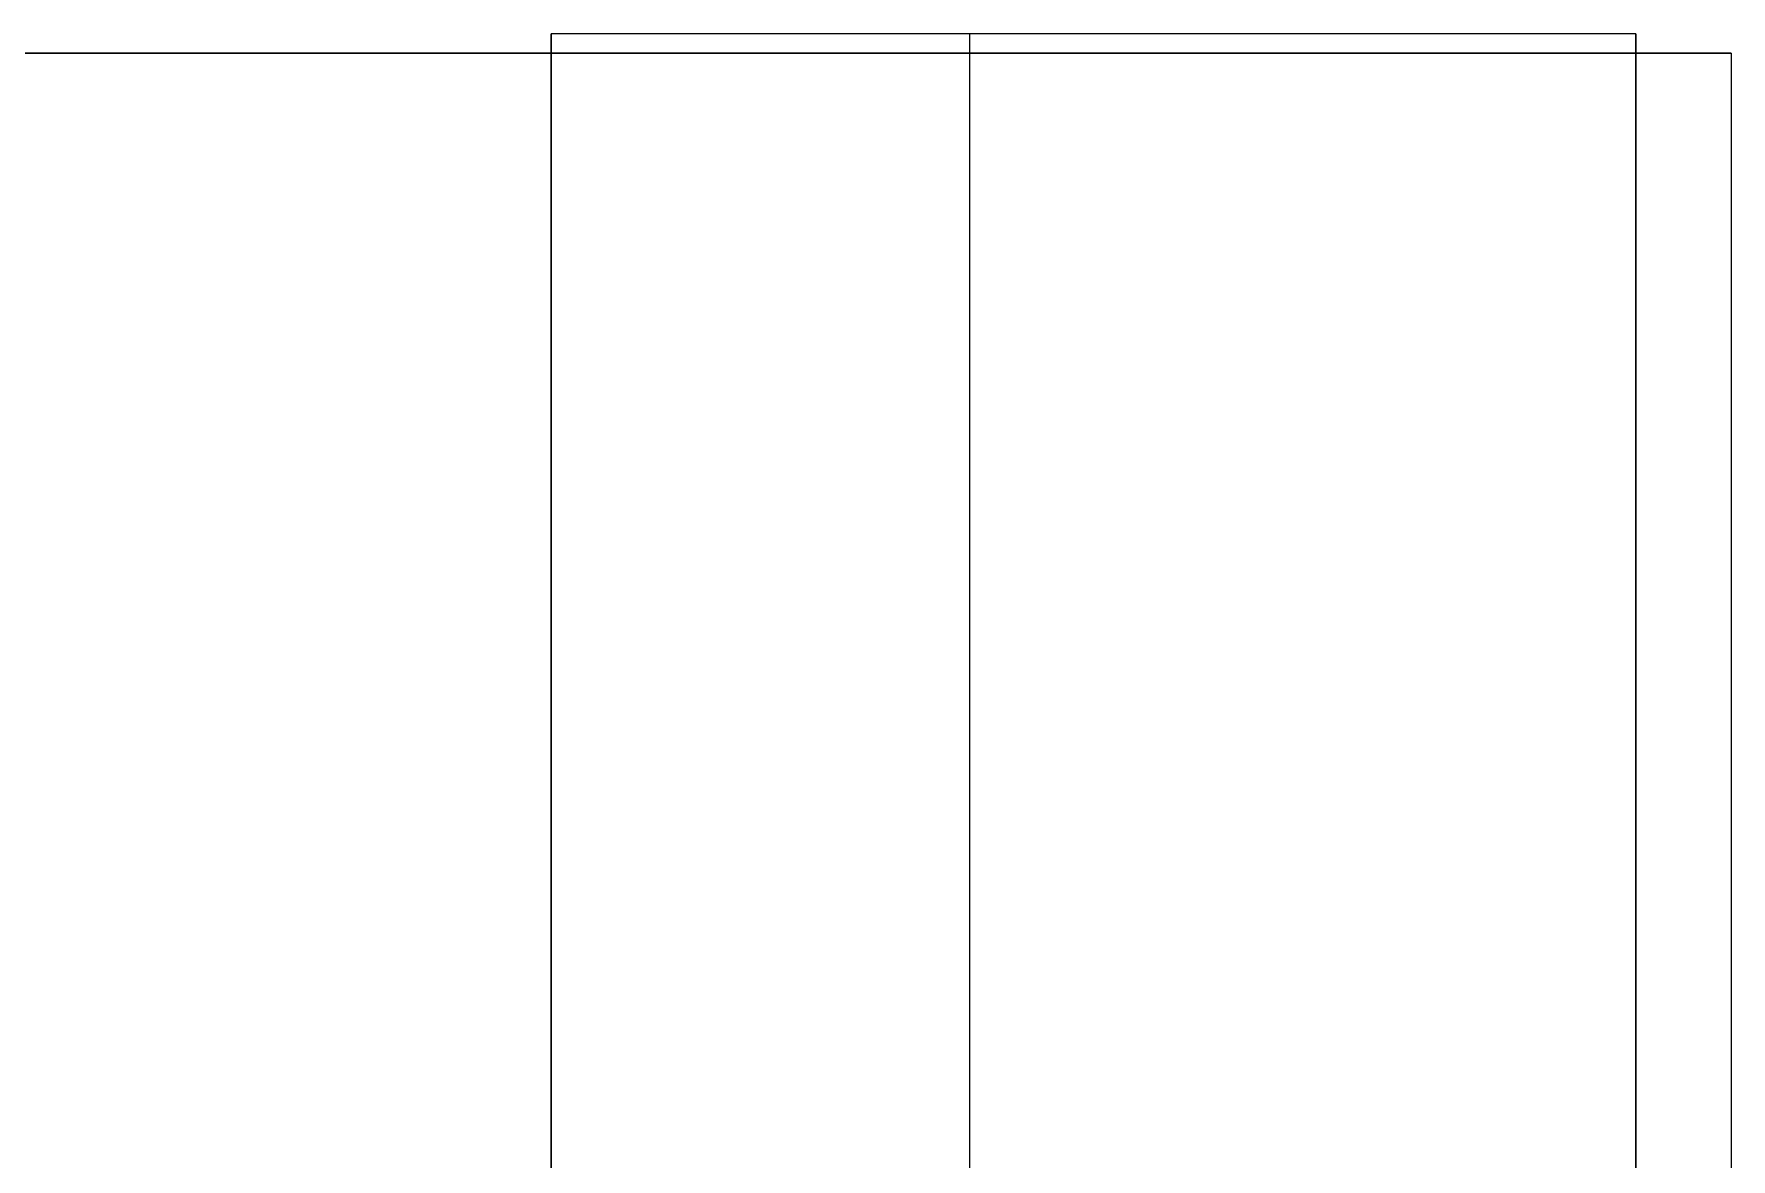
# Model space of a CAD drawing. Header units: centimetres. Extents: x -6.4 to 7.1, y 0 to 33.6.
# Drawn here: x 6.043 to 6.935, y 32.864 to 33.455 of the extents above; entities that cross this region are included whole.
import ezdxf

# ---------------------------------------------------------------- set-up
doc = ezdxf.new("R2010")
doc.units = ezdxf.units.CM
doc.header["$MEASUREMENT"] = 0
for name, color, linetype in [('3. Side rod v3_Sketch1', 7, 'Continuous'), ('3. Side rod v3_Sketch2', 7, 'Continuous'), ('3. Side rod v3_Sketch5', 7, 'Continuous'), ('3. Side rod v3_Sketch6', 7, 'Continuous'), ('3. Side rod v3_Sketch8', 7, 'Continuous'), ('3. Side rod v3_Sketch9', 7, 'Continuous'), ('4. Back Panel v6_Sketch21', 7, 'Continuous'), ('4. Back Panel v6_Sketch22', 7, 'Continuous'), ('4. Back Panel v6_Sketch29', 7, 'Continuous'), ('4. Back Panel v6_Sketch31', 7, 'Continuous'), ('4. Back Panel v6_Sketch32', 7, 'Continuous'), ('4. Back Panel v6_Sketch33', 7, 'Continuous'), ('4. Back Panel v6_Sketch34', 7, 'Continuous'), ('4. Back Panel v6_Sketch36', 7, 'Continuous'), ('4. Back Panel v6_Sketch37', 7, 'Continuous'), ('4. Back Panel v6_Sketch38', 7, 'Continuous'), ('4. Back Panel v6_Sketch39', 7, 'Continuous')]:
    doc.layers.add(name, color=color, linetype=linetype)

# ---------------------------------------------------------------- blocks, each defined once
blk = doc.blocks.new('4.BackPanelv6')
at = {"layer": '4. Back Panel v6_Sketch21'}
for p, q in [((6.55, 0.8, -10.8), (-6.55, 0.8, -10.8)), ((-6.55, 0.8, 10.8), (6.55, 0.8, 10.8)), ((4.46, 0.8, -7.56), (5.93, 0.8, -7.56)), ((5.93, 0.8, 4.72), (4.46, 0.8, 4.72)), ((6.13, 0.8, -7.36), (6.13, 0.8, 4.52)), ((6.55, 0.8, 10.8), (6.55, 0.8, -10.8))]:
    blk.add_line(p, q, dxfattribs=at)
at = {"layer": '4. Back Panel v6_Sketch21', "extrusion": (0, 1, 0)}
for centre in [(-5.8125, 7.6625, 0.8), (-5.8125, 7.0275, 0.8)]:
    blk.add_circle(centre, 0.225, dxfattribs=at)
for centre, radius, start, end in [((-5.93, -7.36, 0.8), 0.2, 180, 270), ((-5.93, 4.52, 0.8), 0.2, 90, 180), ((-6.036, 10.507, 0.8), 0.12645, 40.73783, 139.26217), ((-6.036, 10.507, 0.8), 0.1543, 255.03244, 284.96756)]:
    blk.add_arc(centre, radius, start, end, dxfattribs=at)
at = {"layer": '4. Back Panel v6_Sketch21'}
for points, knots in [([(5.94019, 0.8, 10.58952), (5.92798, 0.8, 10.57812), (5.91816, 0.8, 10.5644), (5.90393, 0.8, 10.5334), (5.89989, 0.8, 10.5163), (5.89843, 0.8, 10.48082), (5.90129, 0.8, 10.46277), (5.91388, 0.8, 10.42809), (5.92374, 0.8, 10.41188), (5.94444, 0.8, 10.38908), (5.95356, 0.8, 10.38123), (5.97368, 0.8, 10.36771), (5.98464, 0.8, 10.36214), (5.99615, 0.8, 10.35794)], [0, 0, 0, 0, 0.050111, 0.050111, 0.1022615, 0.1022615, 0.1564505, 0.1564505, 0.2126771, 0.2126771, 0.2485205, 0.2485205, 0.2851428, 0.2851428, 0.2851428, 0.2851428]), ([(6.07585, 0.8, 10.35794), (6.09434, 0.8, 10.36469), (6.11135, 0.8, 10.37493), (6.13989, 0.8, 10.40099), (6.15132, 0.8, 10.41635), (6.16724, 0.8, 10.45004), (6.17181, 0.8, 10.46792), (6.17367, 0.8, 10.50374), (6.1712, 0.8, 10.52132), (6.1619, 0.8, 10.54782), (6.15725, 0.8, 10.55728), (6.1459, 0.8, 10.57465), (6.1393, 0.8, 10.58253), (6.13181, 0.8, 10.58952)], [0, 0, 0, 0, 0.0590387, 0.0590387, 0.1160334, 0.1160334, 0.1709834, 0.1709834, 0.2238878, 0.2238878, 0.2555052, 0.2555052, 0.2863474, 0.2863474, 0.2863474, 0.2863474])]:
    blk.add_open_spline(points, degree=3, knots=knots, dxfattribs=at)
at = {"layer": '4. Back Panel v6_Sketch22'}
for p, q in [((-6.55, 0.8, 10.8), (6.55, 0.8, 10.8)), ((6.55, 0.8, -10.8), (-6.55, 0.8, -10.8)), ((4.46, 0.8, -7.56), (5.93, 0.8, -7.56)), ((5.93, 0.8, 4.72), (4.46, 0.8, 4.72)), ((5.8125, 0.8, 7.6625), (5.5525, 0.8, 7.6625)), ((5.8125, 0.8, 7.0275), (5.5525, 0.8, 7.0275)), ((5.5525, 0.8, 7.6625), (5.8125, 0.8, 7.6625)), ((6.0725, 0.8, 7.6625), (5.8125, 0.8, 7.6625)), ((5.8125, 0.8, 7.0275), (6.0725, 0.8, 7.0275)), ((5.8125, 0.8, 7.6625), (5.8125, 0.8, 7.0275)), ((5.8125, 0.8, 7.6625), (6.0725, 0.8, 7.6625)), ((5.8125, 0.8, 7.6625), (5.8125, 0.8, 7.0275)), ((6.0725, 0.8, 7.0275), (6.0725, 0.8, 7.6625)), ((6.13, 0.8, -7.36), (6.13, 0.8, 4.52)), ((6.55, 0.8, 10.8), (6.55, 0.8, -10.8))]:
    blk.add_line(p, q, dxfattribs=at)
at = {"layer": '4. Back Panel v6_Sketch22', "extrusion": (0, 1, 0)}
for centre, radius in [((-5.8125, 7.6625, 0.8), 0.26), ((-5.8125, 7.0275, 0.8), 0.26), ((-5.8125, 7.0275, 0.8), 0.225), ((-5.8125, 7.6625, 0.8), 0.225)]:
    blk.add_circle(centre, radius, dxfattribs=at)
for centre, radius, start, end in [((-5.93, 4.52, 0.8), 0.2, 90, 180), ((-5.93, -7.36, 0.8), 0.2, 180, 270), ((-6.036, 10.507, 0.8), 0.12645, 40.73783, 139.26217), ((-6.036, 10.507, 0.8), 0.1543, 255.03244, 284.96756)]:
    blk.add_arc(centre, radius, start, end, dxfattribs=at)
at = {"layer": '4. Back Panel v6_Sketch22'}
for points, knots in [([(5.94019, 0.8, 10.58952), (5.92798, 0.8, 10.57812), (5.91816, 0.8, 10.5644), (5.90393, 0.8, 10.5334), (5.89989, 0.8, 10.5163), (5.89843, 0.8, 10.48082), (5.90129, 0.8, 10.46277), (5.91388, 0.8, 10.42809), (5.92374, 0.8, 10.41188), (5.94444, 0.8, 10.38908), (5.95356, 0.8, 10.38123), (5.97368, 0.8, 10.36771), (5.98464, 0.8, 10.36214), (5.99615, 0.8, 10.35794)], [0, 0, 0, 0, 0.050111, 0.050111, 0.1022615, 0.1022615, 0.1564505, 0.1564505, 0.2126771, 0.2126771, 0.2485205, 0.2485205, 0.2851428, 0.2851428, 0.2851428, 0.2851428]), ([(6.07585, 0.8, 10.35794), (6.09434, 0.8, 10.36469), (6.11135, 0.8, 10.37493), (6.13989, 0.8, 10.40099), (6.15132, 0.8, 10.41635), (6.16724, 0.8, 10.45004), (6.17181, 0.8, 10.46792), (6.17367, 0.8, 10.50374), (6.1712, 0.8, 10.52132), (6.1619, 0.8, 10.54782), (6.15725, 0.8, 10.55728), (6.1459, 0.8, 10.57465), (6.1393, 0.8, 10.58253), (6.13181, 0.8, 10.58952)], [0, 0, 0, 0, 0.0590387, 0.0590387, 0.1160334, 0.1160334, 0.1709834, 0.1709834, 0.2238878, 0.2238878, 0.2555052, 0.2555052, 0.2863474, 0.2863474, 0.2863474, 0.2863474])]:
    blk.add_open_spline(points, degree=3, knots=knots, dxfattribs=at)
at = {"layer": '4. Back Panel v6_Sketch29'}
for p, q in [((-6.55, 0.8, -10.8), (6.55, 0.8, -10.8)), ((5.05, 0.8, -10.8), (6.55, 0.8, -10.8)), ((6.55, 0.8, -10.8), (6.55, 0, -10.8)), ((6.55, 0.8, -10.8), (6.55, 0, -10.8))]:
    blk.add_line(p, q, dxfattribs=at)
at = {"layer": '4. Back Panel v6_Sketch31'}
for p, q in [((-6.55, 0.8, 10.8), (6.55, 0.8, 10.8)), ((5.93, 0.8, 4.72), (4.46, 0.8, 4.72)), ((4.46, 0.8, -7.56), (5.93, 0.8, -7.56)), ((6.55, 0.8, -10.8), (5.05, 0.8, -10.8)), ((6.13, 0.8, -7.36), (6.13, 0.8, 4.52)), ((6.1425, 0.8, 7.0275), (6.1425, 0.8, 7.6625)), ((6.2, 0.8, 6.24), (6.2, 0.8, 5.04)), ((6.55, 0.8, 6.24), (6.2, 0.8, 6.24)), ((6.2, 0.8, 5.04), (6.55, 0.8, 5.04)), ((6.55, 0.8, 10.8), (6.55, 0.8, 6.24)), ((6.55, 0.8, 5.04), (6.55, 0.8, -10.8))]:
    blk.add_line(p, q, dxfattribs=at)
at = {"layer": '4. Back Panel v6_Sketch31', "extrusion": (0, 1, 0)}
for centre, radius, start, end in [((-5.8125, 7.6625, 0.8), 0.33, 360, 180), ((-5.8125, 7.0275, 0.8), 0.33, 180, 0), ((-5.93, -7.36, 0.8), 0.2, 180, 270), ((-5.93, 4.52, 0.8), 0.2, 90, 180), ((-6.036, 10.507, 0.8), 0.12645, 40.73783, 139.26217), ((-6.036, 10.507, 0.8), 0.1543, 255.03244, 284.96756)]:
    blk.add_arc(centre, radius, start, end, dxfattribs=at)
at = {"layer": '4. Back Panel v6_Sketch31'}
for points, knots in [([(5.94019, 0.8, 10.58952), (5.92798, 0.8, 10.57812), (5.91816, 0.8, 10.5644), (5.90393, 0.8, 10.5334), (5.89989, 0.8, 10.5163), (5.89843, 0.8, 10.48082), (5.90129, 0.8, 10.46277), (5.91388, 0.8, 10.42809), (5.92374, 0.8, 10.41188), (5.94444, 0.8, 10.38908), (5.95356, 0.8, 10.38123), (5.97368, 0.8, 10.36771), (5.98464, 0.8, 10.36214), (5.99615, 0.8, 10.35794)], [0, 0, 0, 0, 0.050111, 0.050111, 0.1022615, 0.1022615, 0.1564505, 0.1564505, 0.2126771, 0.2126771, 0.2485205, 0.2485205, 0.2851428, 0.2851428, 0.2851428, 0.2851428]), ([(6.07585, 0.8, 10.35794), (6.09434, 0.8, 10.36469), (6.11135, 0.8, 10.37493), (6.13989, 0.8, 10.40099), (6.15132, 0.8, 10.41635), (6.16724, 0.8, 10.45004), (6.17181, 0.8, 10.46792), (6.17367, 0.8, 10.50374), (6.1712, 0.8, 10.52132), (6.1619, 0.8, 10.54782), (6.15725, 0.8, 10.55728), (6.1459, 0.8, 10.57465), (6.1393, 0.8, 10.58253), (6.13181, 0.8, 10.58952)], [0, 0, 0, 0, 0.0590387, 0.0590387, 0.1160334, 0.1160334, 0.1709834, 0.1709834, 0.2238878, 0.2238878, 0.2555052, 0.2555052, 0.2863474, 0.2863474, 0.2863474, 0.2863474])]:
    blk.add_open_spline(points, degree=3, knots=knots, dxfattribs=at)
at = {"layer": '4. Back Panel v6_Sketch32'}
for p, q in [((-6.55, 0.8, 10.8), (6.55, 0.8, 10.8)), ((5.93, 0.8, 4.72), (4.46, 0.8, 4.72)), ((4.46, 0.8, -7.56), (5.93, 0.8, -7.56)), ((6.55, 0.8, -10.8), (5.05, 0.8, -10.8)), ((6.13, 0.8, -7.36), (6.13, 0.8, 4.52)), ((6.1425, 0.8, 7.0275), (6.1425, 0.8, 7.6625)), ((6.55, 0.8, 6.24), (6.2, 0.8, 6.24)), ((6.2, 0.8, 5.04), (6.55, 0.8, 5.04)), ((6.2, 0.8, 6.24), (6.2, 0.8, 5.04)), ((6.55, 0.8, 10.8), (6.55, 0.8, 6.24)), ((6.55, 0.8, 5.04), (6.55, 0.8, -10.8))]:
    blk.add_line(p, q, dxfattribs=at)
at = {"layer": '4. Back Panel v6_Sketch32', "extrusion": (0, 1, 0)}
for centre, radius, start, end in [((-5.8125, 7.0275, 0.8), 0.33, 180, 0), ((-5.8125, 7.6625, 0.8), 0.33, 360, 180), ((-5.93, -7.36, 0.8), 0.2, 180, 270), ((-5.93, 4.52, 0.8), 0.2, 90, 180), ((-6.036, 10.507, 0.8), 0.12645, 40.73783, 139.26217), ((-6.036, 10.507, 0.8), 0.1543, 255.03244, 284.96756)]:
    blk.add_arc(centre, radius, start, end, dxfattribs=at)
at = {"layer": '4. Back Panel v6_Sketch32'}
for points, knots in [([(5.94019, 0.8, 10.58952), (5.92798, 0.8, 10.57812), (5.91816, 0.8, 10.5644), (5.90393, 0.8, 10.5334), (5.89989, 0.8, 10.5163), (5.89843, 0.8, 10.48082), (5.90129, 0.8, 10.46277), (5.91388, 0.8, 10.42809), (5.92374, 0.8, 10.41188), (5.94444, 0.8, 10.38908), (5.95356, 0.8, 10.38123), (5.97368, 0.8, 10.36771), (5.98464, 0.8, 10.36214), (5.99615, 0.8, 10.35794)], [0, 0, 0, 0, 0.050111, 0.050111, 0.1022615, 0.1022615, 0.1564505, 0.1564505, 0.2126771, 0.2126771, 0.2485205, 0.2485205, 0.2851428, 0.2851428, 0.2851428, 0.2851428]), ([(6.07585, 0.8, 10.35794), (6.09434, 0.8, 10.36469), (6.11135, 0.8, 10.37493), (6.13989, 0.8, 10.40099), (6.15132, 0.8, 10.41635), (6.16724, 0.8, 10.45004), (6.17181, 0.8, 10.46792), (6.17367, 0.8, 10.50374), (6.1712, 0.8, 10.52132), (6.1619, 0.8, 10.54782), (6.15725, 0.8, 10.55728), (6.1459, 0.8, 10.57465), (6.1393, 0.8, 10.58253), (6.13181, 0.8, 10.58952)], [0, 0, 0, 0, 0.0590387, 0.0590387, 0.1160334, 0.1160334, 0.1709834, 0.1709834, 0.2238878, 0.2238878, 0.2555052, 0.2555052, 0.2863474, 0.2863474, 0.2863474, 0.2863474])]:
    blk.add_open_spline(points, degree=3, knots=knots, dxfattribs=at)
at = {"layer": '4. Back Panel v6_Sketch33'}
for p, q in [((-6.55, 0.8, -10.8), (6.55, 0.8, -10.8)), ((6.55, 0.8, -9.87), (-6.55, 0.8, -9.87)), ((-6.55, 0.8, 10.8), (6.55, 0.8, 10.8)), ((5.93, 0.8, 4.72), (4.46, 0.8, 4.72)), ((4.46, 0.8, -7.56), (5.93, 0.8, -7.56)), ((6.55, 0.8, -10.8), (5.05, 0.8, -10.8)), ((6.13, 0.8, -7.36), (6.13, 0.8, 4.52)), ((6.1425, 0.8, 7.0275), (6.1425, 0.8, 7.6625)), ((6.55, 0.8, 6.24), (6.2, 0.8, 6.24)), ((6.2, 0.8, 5.04), (6.55, 0.8, 5.04)), ((6.2, 0.8, 6.24), (6.2, 0.8, 5.04)), ((6.55, 0.8, 5.04), (6.55, 0.8, -10.8)), ((6.55, 0.8, 10.8), (6.55, 0.8, 6.24)), ((6.55, 0.8, -10.8), (6.55, 0.8, -9.87))]:
    blk.add_line(p, q, dxfattribs=at)
at = {"layer": '4. Back Panel v6_Sketch33', "extrusion": (0, 1, 0)}
for centre, radius, start, end in [((-5.8125, 7.6625, 0.8), 0.33, 360, 180), ((-5.8125, 7.0275, 0.8), 0.33, 180, 0), ((-5.93, -7.36, 0.8), 0.2, 180, 270), ((-5.93, 4.52, 0.8), 0.2, 90, 180), ((-6.036, 10.507, 0.8), 0.12645, 40.73783, 139.26217), ((-6.036, 10.507, 0.8), 0.1543, 255.03244, 284.96756)]:
    blk.add_arc(centre, radius, start, end, dxfattribs=at)
at = {"layer": '4. Back Panel v6_Sketch33'}
for points, knots in [([(5.94019, 0.8, 10.58952), (5.92798, 0.8, 10.57812), (5.91816, 0.8, 10.5644), (5.90393, 0.8, 10.5334), (5.89989, 0.8, 10.5163), (5.89843, 0.8, 10.48082), (5.90129, 0.8, 10.46277), (5.91388, 0.8, 10.42809), (5.92374, 0.8, 10.41188), (5.94444, 0.8, 10.38908), (5.95356, 0.8, 10.38123), (5.97368, 0.8, 10.36771), (5.98464, 0.8, 10.36214), (5.99615, 0.8, 10.35794)], [0, 0, 0, 0, 0.050111, 0.050111, 0.1022615, 0.1022615, 0.1564505, 0.1564505, 0.2126771, 0.2126771, 0.2485205, 0.2485205, 0.2851428, 0.2851428, 0.2851428, 0.2851428]), ([(6.07585, 0.8, 10.35794), (6.09434, 0.8, 10.36469), (6.11135, 0.8, 10.37493), (6.13989, 0.8, 10.40099), (6.15132, 0.8, 10.41635), (6.16724, 0.8, 10.45004), (6.17181, 0.8, 10.46792), (6.17367, 0.8, 10.50374), (6.1712, 0.8, 10.52132), (6.1619, 0.8, 10.54782), (6.15725, 0.8, 10.55728), (6.1459, 0.8, 10.57465), (6.1393, 0.8, 10.58253), (6.13181, 0.8, 10.58952)], [0, 0, 0, 0, 0.0590387, 0.0590387, 0.1160334, 0.1160334, 0.1709834, 0.1709834, 0.2238878, 0.2238878, 0.2555052, 0.2555052, 0.2863474, 0.2863474, 0.2863474, 0.2863474])]:
    blk.add_open_spline(points, degree=3, knots=knots, dxfattribs=at)
at = {"layer": '4. Back Panel v6_Sketch34'}
for p, q in [((-6.55, 0.8, 10.8), (6.55, 0.8, 10.8)), ((4.46, 0.8, -7.56), (5.93, 0.8, -7.56)), ((5.93, 0.8, 4.72), (4.46, 0.8, 4.72)), ((6.55, 0.8, -10.8), (5.05, 0.8, -10.8)), ((6.13, 0.8, -7.36), (6.13, 0.8, 4.52)), ((6.1425, 0.8, 7.0275), (6.1425, 0.8, 7.6625)), ((6.55, 0.8, 6.24), (6.2, 0.8, 6.24)), ((6.2, 0.8, 5.04), (6.55, 0.8, 5.04)), ((6.2, 0.8, 6.24), (6.2, 0.8, 5.04)), ((6.55, 0.8, 5.04), (6.55, 0.8, -10.8)), ((6.55, 0.8, 10.8), (6.55, 0.8, 6.24))]:
    blk.add_line(p, q, dxfattribs=at)
at = {"layer": '4. Back Panel v6_Sketch34', "extrusion": (0, 1, 0)}
for centre, radius, start, end in [((-5.8125, 7.0275, 0.8), 0.33, 180, 0), ((-5.8125, 7.6625, 0.8), 0.33, 360, 180), ((-5.93, -7.36, 0.8), 0.2, 180, 270), ((-5.93, 4.52, 0.8), 0.2, 90, 180), ((-6.036, 10.507, 0.8), 0.12645, 40.73783, 139.26217), ((-6.036, 10.507, 0.8), 0.1543, 255.03244, 284.96756)]:
    blk.add_arc(centre, radius, start, end, dxfattribs=at)
at = {"layer": '4. Back Panel v6_Sketch34'}
for points, knots in [([(5.94019, 0.8, 10.58952), (5.92798, 0.8, 10.57812), (5.91816, 0.8, 10.5644), (5.90393, 0.8, 10.5334), (5.89989, 0.8, 10.5163), (5.89843, 0.8, 10.48082), (5.90129, 0.8, 10.46277), (5.91388, 0.8, 10.42809), (5.92374, 0.8, 10.41188), (5.94444, 0.8, 10.38908), (5.95356, 0.8, 10.38123), (5.97368, 0.8, 10.36771), (5.98464, 0.8, 10.36214), (5.99615, 0.8, 10.35794)], [0, 0, 0, 0, 0.050111, 0.050111, 0.1022615, 0.1022615, 0.1564505, 0.1564505, 0.2126771, 0.2126771, 0.2485205, 0.2485205, 0.2851428, 0.2851428, 0.2851428, 0.2851428]), ([(6.07585, 0.8, 10.35794), (6.09434, 0.8, 10.36469), (6.11135, 0.8, 10.37493), (6.13989, 0.8, 10.40099), (6.15132, 0.8, 10.41635), (6.16724, 0.8, 10.45004), (6.17181, 0.8, 10.46792), (6.17367, 0.8, 10.50374), (6.1712, 0.8, 10.52132), (6.1619, 0.8, 10.54782), (6.15725, 0.8, 10.55728), (6.1459, 0.8, 10.57465), (6.1393, 0.8, 10.58253), (6.13181, 0.8, 10.58952)], [0, 0, 0, 0, 0.0590387, 0.0590387, 0.1160334, 0.1160334, 0.1709834, 0.1709834, 0.2238878, 0.2238878, 0.2555052, 0.2555052, 0.2863474, 0.2863474, 0.2863474, 0.2863474])]:
    blk.add_open_spline(points, degree=3, knots=knots, dxfattribs=at)
at = {"layer": '4. Back Panel v6_Sketch36'}
for p, q in [((-6.55, 0.8, 10.8), (5.78, 0.8, 10.8)), ((4.46, 0.8, -7.56), (5.93, 0.8, -7.56)), ((5.93, 0.8, 4.72), (4.46, 0.8, 4.72)), ((5.78, 0.8, -10.8), (5.05, 0.8, -10.8)), ((5.78, 0.8, 10.8), (5.78, 0.8, 10.28)), ((5.83, 0.8, -10.28), (5.83, 0.8, -10.75)), ((5.88, 0.8, 10.18), (6.55, 0.8, 10.18)), ((6.5, 0.8, -10.23), (5.88, 0.8, -10.23)), ((6.13, 0.8, -7.36), (6.13, 0.8, 4.52)), ((6.1425, 0.8, 7.0275), (6.1425, 0.8, 7.6625)), ((6.2, 0.8, 6.24), (6.2, 0.8, 5.04)), ((6.2, 0.8, 5.04), (6.55, 0.8, 5.04)), ((6.55, 0.8, 6.24), (6.2, 0.8, 6.24)), ((6.55, 0.8, 10.18), (6.55, 0.8, 6.24)), ((6.55, 0.8, 5.04), (6.55, 0.8, -10.18))]:
    blk.add_line(p, q, dxfattribs=at)
at = {"layer": '4. Back Panel v6_Sketch36', "extrusion": (0, 1, 0)}
for centre, radius, start, end in [((-5.8125, 7.0275, 0.8), 0.33, 180, 0), ((-5.8125, 7.6625, 0.8), 0.33, 360, 180), ((-5.78, -10.75, 0.8), 0.05, 180, 270), ((-5.88, 10.28, 0.8), 0.1, 270, 0), ((-5.88, -10.28, 0.8), 0.05, 0, 90), ((-5.93, -7.36, 0.8), 0.2, 180, 270), ((-5.93, 4.52, 0.8), 0.2, 90, 180), ((-6.5, -10.18, 0.8), 0.05, 180, 270)]:
    blk.add_arc(centre, radius, start, end, dxfattribs=at)
at = {"layer": '4. Back Panel v6_Sketch37'}
for p, q in [((-6.55, 0.8, 10.8), (5.78, 0.8, 10.8)), ((5.93, 0.8, 4.72), (4.46, 0.8, 4.72)), ((4.46, 0.8, -7.56), (5.93, 0.8, -7.56)), ((5.78, 0.8, -10.8), (5.05, 0.8, -10.8)), ((5.78, 0.8, 10.8), (5.78, 0.8, 10.28)), ((5.83, 0.8, -10.28), (5.83, 0.8, -10.75)), ((6.5, 0.8, -10.23), (5.88, 0.8, -10.23)), ((5.88, 0.8, 10.18), (6.55, 0.8, 10.18)), ((6.13, 0.8, -7.36), (6.13, 0.8, 4.52)), ((6.1425, 0.8, 7.0275), (6.1425, 0.8, 7.6625)), ((6.2, 0.8, 6.24), (6.2, 0.8, 5.04)), ((6.2, 0.8, 5.04), (6.55, 0.8, 5.04)), ((6.55, 0.8, 6.24), (6.2, 0.8, 6.24)), ((6.55, 0.8, 10.18), (6.55, 0.8, 6.24)), ((6.55, 0.8, 5.04), (6.55, 0.8, -10.18))]:
    blk.add_line(p, q, dxfattribs=at)
at = {"layer": '4. Back Panel v6_Sketch37', "extrusion": (0, 1, 0)}
for centre, radius, start, end in [((-5.8125, 7.0275, 0.8), 0.33, 180, 0), ((-5.8125, 7.6625, 0.8), 0.33, 360, 180), ((-5.78, -10.75, 0.8), 0.05, 180, 270), ((-5.88, 10.28, 0.8), 0.1, 270, 0), ((-5.88, -10.28, 0.8), 0.05, 0, 90), ((-5.93, 4.52, 0.8), 0.2, 90, 180), ((-5.93, -7.36, 0.8), 0.2, 180, 270), ((-6.5, -10.18, 0.8), 0.05, 180, 270)]:
    blk.add_arc(centre, radius, start, end, dxfattribs=at)
at = {"layer": '4. Back Panel v6_Sketch38'}
for p, q in [((-6.55, 0.8, 10.8), (5.78, 0.8, 10.8)), ((4.46, 0.8, -7.56), (5.93, 0.8, -7.56)), ((5.93, 0.8, 4.72), (4.46, 0.8, 4.72)), ((5.78, 0.8, -10.8), (5.05, 0.8, -10.8)), ((5.78, 0.8, 10.8), (5.78, 0.8, 10.28)), ((5.83, 0.8, -10.28), (5.83, 0.8, -10.75)), ((6.5, 0.8, -10.23), (5.88, 0.8, -10.23)), ((5.88, 0.8, 10.18), (6.55, 0.8, 10.18)), ((6.13, 0.8, -7.36), (6.13, 0.8, 4.52)), ((6.1425, 0.8, 7.0275), (6.1425, 0.8, 7.6625)), ((6.2, 0.8, 5.04), (6.55, 0.8, 5.04)), ((6.55, 0.8, 6.24), (6.2, 0.8, 6.24)), ((6.2, 0.8, 6.24), (6.2, 0.8, 5.04)), ((6.55, 0.8, 5.04), (6.55, 0.8, -10.18)), ((6.55, 0.8, 10.18), (6.55, 0.8, 6.24))]:
    blk.add_line(p, q, dxfattribs=at)
at = {"layer": '4. Back Panel v6_Sketch38', "extrusion": (0, 1, 0)}
for centre, radius, start, end in [((-5.8125, 7.0275, 0.8), 0.33, 180, 0), ((-5.8125, 7.6625, 0.8), 0.33, 360, 180), ((-5.78, -10.75, 0.8), 0.05, 180, 270), ((-5.88, 10.28, 0.8), 0.1, 270, 0), ((-5.88, -10.28, 0.8), 0.05, 0, 90), ((-5.93, -7.36, 0.8), 0.2, 180, 270), ((-5.93, 4.52, 0.8), 0.2, 90, 180), ((-6.5, -10.18, 0.8), 0.05, 180, 270)]:
    blk.add_arc(centre, radius, start, end, dxfattribs=at)
at = {"layer": '4. Back Panel v6_Sketch39'}
for p, q in [((-6.55, 0.8, 10.8), (5.78, 0.8, 10.8)), ((5.93, 0.8, 4.72), (4.46, 0.8, 4.72)), ((4.46, 0.8, -7.56), (5.93, 0.8, -7.56)), ((5.78, 0.8, -10.8), (5.05, 0.8, -10.8)), ((5.78, 0.8, 10.8), (5.78, 0.8, 10.28)), ((5.83, 0.8, -10.28), (5.83, 0.8, -10.75)), ((6.5, 0.8, -10.23), (5.88, 0.8, -10.23)), ((5.88, 0.8, 10.18), (6.55, 0.8, 10.18)), ((6.13, 0.8, -7.36), (6.13, 0.8, 4.52)), ((6.1425, 0.8, 7.0275), (6.1425, 0.8, 7.6625)), ((6.2, 0.8, 5.04), (6.55, 0.8, 5.04)), ((6.55, 0.8, 6.24), (6.2, 0.8, 6.24)), ((6.2, 0.8, 6.24), (6.2, 0.8, 5.04)), ((6.55, 0.8, 5.04), (6.55, 0.8, -10.18)), ((6.55, 0.8, 10.18), (6.55, 0.8, 6.24))]:
    blk.add_line(p, q, dxfattribs=at)
at = {"layer": '4. Back Panel v6_Sketch39', "extrusion": (0, 1, 0)}
for centre, radius, start, end in [((-5.8125, 7.6625, 0.8), 0.33, 360, 180), ((-5.8125, 7.0275, 0.8), 0.33, 180, 0), ((-5.78, -10.75, 0.8), 0.05, 180, 270), ((-5.88, 10.28, 0.8), 0.1, 270, 0), ((-5.88, -10.28, 0.8), 0.05, 0, 90), ((-5.93, -7.36, 0.8), 0.2, 180, 270), ((-5.93, 4.52, 0.8), 0.2, 90, 180), ((-6.5, -10.18, 0.8), 0.05, 180, 270)]:
    blk.add_arc(centre, radius, start, end, dxfattribs=at)
blk = doc.blocks.new('3.Siderodv3')
at = {"layer": '3. Side rod v3_Sketch1'}
for p, q in [((-16.375, 0, -0.5), (16.375, 0, -0.5)), ((16.375, 0, 0.5), (-16.375, 0, 0.5)), ((-16.375, 0, -0.5), (16.375, 0, 0.5)), ((16.375, 0, -0.5), (-16.375, 0, 0.5)), ((16.375, 0, -0.5), (16.375, 0, 0.5))]:
    blk.add_line(p, q, dxfattribs=at)
at = {"layer": '3. Side rod v3_Sketch2'}
for p, q in [((16.375, 0.57, -0.5), (-16.375, 0.57, -0.5)), ((-16.375, 0.57, 0.5), (16.375, 0.57, 0.5)), ((16.375, 0.57, 0.5), (16.375, 0.57, -0.5))]:
    blk.add_line(p, q, dxfattribs=at)
at = {"layer": '3. Side rod v3_Sketch5'}
for p, q in [((16.375, 0.57, 0.5), (-15.375, 0.57, 0.5)), ((16.375, 0, 0.5), (16.375, 0.57, 0.5)), ((-16.325, 0, 0.5), (16.375, 0, 0.5))]:
    blk.add_line(p, q, dxfattribs=at)
at = {"layer": '3. Side rod v3_Sketch6'}
for p, q in [((16.375, 0.57, 0.5), (-15.375, 0.57, 0.5)), ((16.375, 0, 0.5), (16.375, 0.57, 0.5)), ((1.725, 0.35, 0.5), (16.375, 0.35, 0.5)), ((0.5432, 0, 0.5), (16.375, 0, 0.5))]:
    blk.add_line(p, q, dxfattribs=at)
at = {"layer": '3. Side rod v3_Sketch8'}
for p, q in [((16.275, 0, 0.5), (0.5432, 0, 0.5)), ((0.5432, 0, -0.5), (16.275, 0, -0.5)), ((16.375, 0), (15.965, 0)), ((16.375, 0, -0.4), (16.375, 0, 0.4))]:
    blk.add_line(p, q, dxfattribs=at)
at = {"layer": '3. Side rod v3_Sketch8', "extrusion": (0, -1, 0)}
blk.add_circle((15.965, 0), 0.16, dxfattribs=at)
for centre, start, end in [((16.275, 0.4), 0, 90), ((16.275, -0.4), 270, 0)]:
    blk.add_arc(centre, 0.1, start, end, dxfattribs=at)
at = {"layer": '3. Side rod v3_Sketch9'}
for p, q in [((0.5432, 0, -0.5), (16.275, 0, -0.5)), ((16.275, 0, 0.5), (0.5432, 0, 0.5)), ((16.375, 0, -0.4), (16.375, 0, 0.4))]:
    blk.add_line(p, q, dxfattribs=at)
at = {"layer": '3. Side rod v3_Sketch9', "extrusion": (0, -1, 0)}
blk.add_circle((15.965, 0), 0.16, dxfattribs=at)
for centre, start, end in [((16.275, -0.4), 270, 0), ((16.275, 0.4), 0, 90)]:
    blk.add_arc(centre, 0.1, start, end, dxfattribs=at)

msp = doc.modelspace()

# ---------------------------------------------------------------- block references
at = {"rotation": 89.99999999999991}
msp.add_blockref('3.Siderodv3', (6.88479, 17.08, 6.07184), dxfattribs=at)
msp.add_blockref('4.BackPanelv6', (0.38479, 32.645, 0.43184))

doc.saveas('drawing.dxf')
